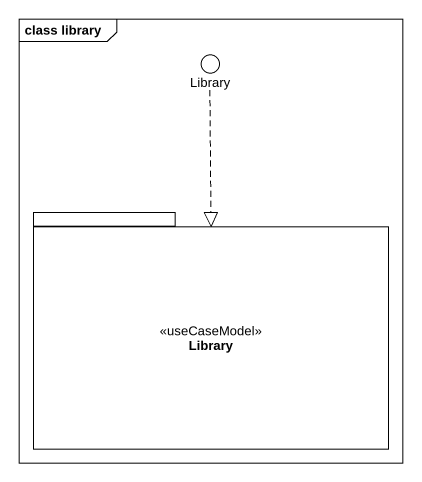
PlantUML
@startuml
mainframe class library
() Library
package "Library" as Library_2 <<useCaseModel>> {
}
Library ..|> Library_2
@enduml
